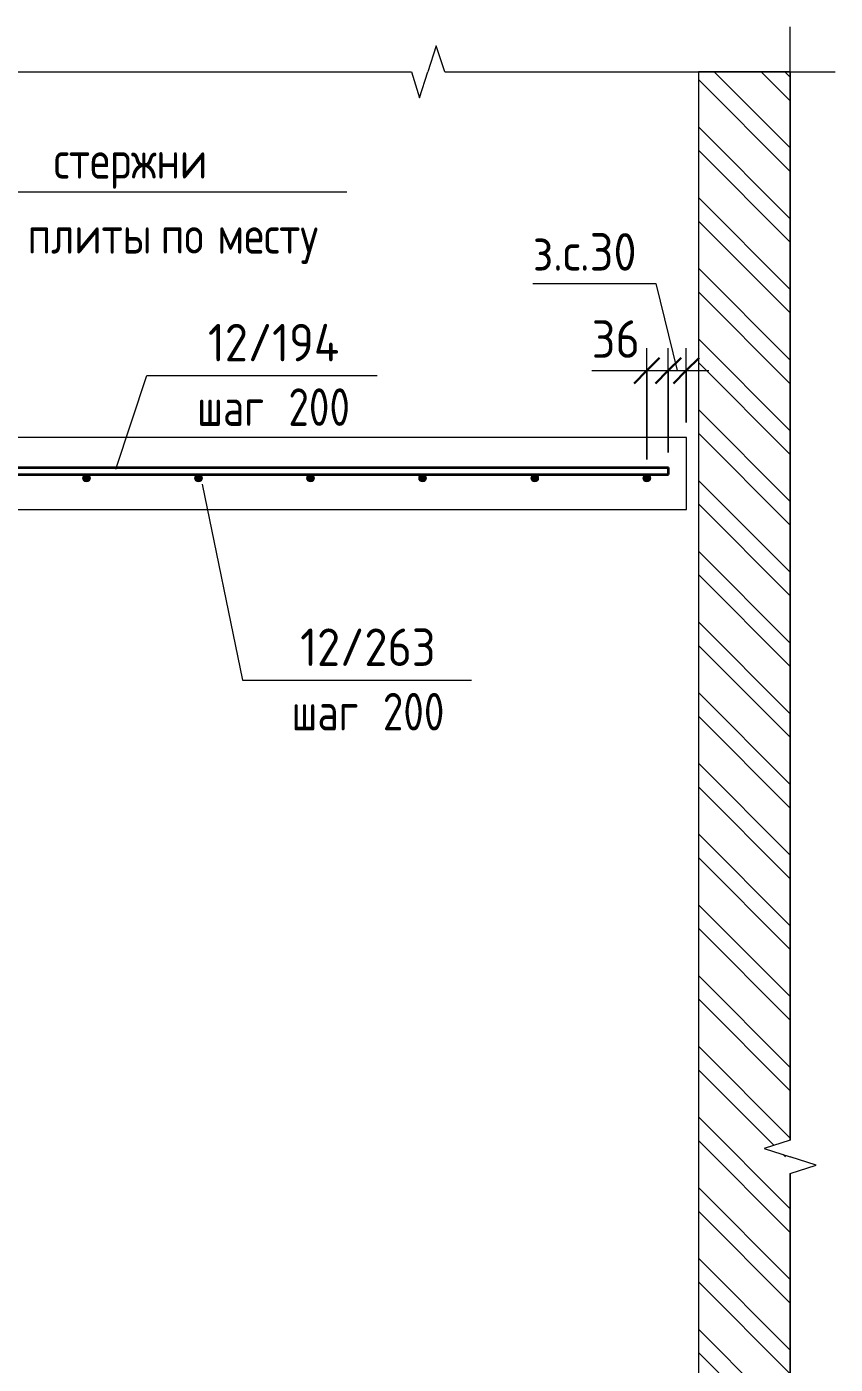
# Model space of a CAD drawing. Header units: millimetres. Extents: x 67134 to 118201, y -4983 to 13821.
# Drawn here: x 113171 to 114519, y 1625 to 3854 of the extents above; entities that cross this region are included whole.
import ezdxf

# ---------------------------------------------------------------- set-up
doc = ezdxf.new("R2010")
doc.units = ezdxf.units.MM
for name, color, linetype, lineweight in [('AA_Dim', 7, 'Continuous', 9), ('AA_Dim-25', 7, 'Continuous', 9), ('AA_Linii', 7, 'Continuous', 9), ('AA_Oformlenie', 7, 'Continuous', 9), ('AA_Vinoska', 7, 'Continuous', 9), ('AF_Perekritie_Опалубка', 253, 'Continuous', 20), ('AF_Stena_Опалубка', 253, 'Continuous', 20), ('KR_Armatura', 7, 'Continuous', 20), ('KR_Armatura_Tonkie', 7, 'Continuous', 20)]:
    doc.layers.add(name, color=color, linetype=linetype, lineweight=lineweight)
doc.styles.add('GOST Common_1', font='GOST_Common.ttf', dxfattribs={"width": 0.85, "height": 62.5})
doc.styles.add('ISOCPEUR_7', font='isocpeur.TTF', dxfattribs={"width": 0.9, "height": 62.5})
doc.styles.add('ISOCPEUR_8', font='isocpeur.TTF', dxfattribs={"width": 0.8, "height": 62.5})
doc.dimstyles.new('00_Точн_3_знака__прозр__2', dxfattribs={"dimscale": 304.8, "dimtxt": 62.672186, "dimasz": 0.139436, "dimexe": 0.123031, "dimexo": 0.082021, "dimgap": 0.008202, "dimtad": 1, "dimdec": 3, "dimrnd": 0.001, "dimdsep": 46, "dimtxsty": 'ISOCPEUR_7', "dimblk1": 'OBLIQUE', "dimblk2": 'OBLIQUE', "dimsah": 1, "dimcen": 0.09, "dimdle": 0.123031, "dimazin": 0, "dimtfac": 1, "dimtdec": 4, "dimtix": 1, "dimtmove": 1, "dimatfit": 3, "dimfxl": 1, "dimtvp": 1, "dimtolj": 1, "dimtzin": 0, "dimlwd": 18, "dimlwe": 18, "dimarcsym": 2})

# ---------------------------------------------------------------- blocks, each defined once
blk = doc.blocks.new('011_Прямоугольник обрыва _ЭлУзла_ - 011_Прямоугольник обрыва _ЭлУзла_-4121425-2-2 Армирование')
at = {"layer": 'AA_Oformlenie'}
for p, q in [((-11240.9, 3779.4), (-10088.3, 3779.4)), ((-10032.7, 3779.4), (-9456.7, 3779.4)), ((-9456.7, 3779.4), (-9456.7, 1999)), ((-9456.7, 1943.3), (-9456.7, -1618.1))]:
    blk.add_line(p, q, dxfattribs=at)
blk = doc.blocks.new('DIMBLOCK117-2-2 Армирование')
at = {"layer": 'AA_Dim-25', "lineweight": 18}
for p, q in [((114204.5, 3133), (114204.5, 3318.7)), ((114240.5, 3145), (114240.5, 3318.7)), ((114112.9, 3281.2), (114216, 3281.2)), ((114167, 3281.2), (114240.5, 3281.2)), ((114204.5, 3281.2), (114204.5, 3133)), ((114216, 3281.2), (114222.5, 3281.2)), ((114240.5, 3281.2), (114240.5, 3145))]:
    blk.add_line(p, q, dxfattribs=at)
at = {"layer": 'AA_Dim-25', "lineweight": 30}
for p, q in [((114204.5, 3281.2), (114225.8, 3302.5)), ((114240.5, 3281.2), (114261.8, 3302.5)), ((114204.5, 3281.2), (114183.3, 3260)), ((114240.5, 3281.2), (114219.3, 3260))]:
    blk.add_line(p, q, dxfattribs=at)
at = {"layer": 'AA_Dim-25', "color": 0, "lineweight": 18, "insert": (114112.9, 3365.1), "char_height": 62.5, "width": 93.654, "attachment_point": 1, "line_spacing_factor": 1.135194, "style": 'ISOCPEUR_7'}
blk.add_mtext('36', dxfattribs=at)
blk = doc.blocks.new('_Oblique')
at = {"color": 0, "linetype": 'ByBlock', "lineweight": -2}
blk.add_line((-0.5, -0.5), (0.5, 0.5), dxfattribs=at)
blk = doc.blocks.new('DIMBLOCK118-2-2 Армирование')
at = {"layer": 'AA_Dim-25', "lineweight": 18}
for p, q in [((114014.8, 3426.4), (114219.6, 3426.4)), ((114219.6, 3426.4), (114255.5, 3281.2)), ((114240.5, 3145), (114240.5, 3318.7)), ((114270.5, 3195), (114270.5, 3318.7)), ((114240.5, 3281.2), (114308, 3281.2)), ((114240.5, 3281.2), (114240.5, 3145)), ((114270.5, 3281.2), (114270.5, 3195))]:
    blk.add_line(p, q, dxfattribs=at)
at = {"layer": 'AA_Dim-25', "lineweight": 30}
for p, q in [((114240.5, 3281.2), (114261.8, 3302.5)), ((114270.5, 3281.2), (114291.8, 3302.5)), ((114240.5, 3281.2), (114219.3, 3260)), ((114270.5, 3281.2), (114249.3, 3260))]:
    blk.add_line(p, q, dxfattribs=at)
at = {"layer": 'AA_Dim-25', "color": 0, "lineweight": 18, "insert": (114014.8, 3510.4), "char_height": 62.5, "width": 215.687, "attachment_point": 1, "line_spacing_factor": 1.135194, "style": 'ISOCPEUR_7'}
blk.add_mtext('з.с.30', dxfattribs=at)
blk = doc.blocks.new('042_М_Арматуры - Диам длина поз _ Комментарий-3662934-2-2 Армирование')
at = {"layer": 'AA_Vinoska'}
blk.add_line((-10831.3, -2781.2), (-10481.3, -2781.2), dxfattribs=at)
blk = doc.blocks.new('010_Текст с выноской - Текст 2 строки-4111793-2-2 Армирование')
at = {"layer": 'AA_Vinoska'}
blk.add_line((-11321.2, 3579.2), (-10196.2, 3579.2), dxfattribs=at)

msp = doc.modelspace()

# ---------------------------------------------------------------- hatches: boundary and pattern name
at = {"layer": 'AA_Oformlenie'}
h = msp.add_hatch(dxfattribs=at)
h.set_pattern_fill('FP_14', color=250, style=0, pattern_type=2)
h.set_pattern_definition([(135, (114992.27, 825), (-58.9331, -58.9331), []), (135, (115031.56, 825), (-58.9331, -58.9331), [])])
h.paths.add_polyline_path([(114290.5429, -3454.753), (114443.7946, -3454.753), (114443.7946, -1673.7217), (114423.7169, -1673.7217), (114423.7169, -1646.2217), (114443.7946, -1646.2217), (114400.4695, -1632.1445), (114443.7946, -1618.0673), (114443.7946, 1943.341), (114423.7169, 1943.341), (114423.7169, 1970.841), (114443.7946, 1970.841), (114400.4695, 1984.9182), (114443.7946, 1998.9953), (114443.7946, 3779.3723), (114290.5429, 3779.3723), (114290.5429, -3329.3222)])
at = {"layer": 'KR_Armatura'}
h = msp.add_hatch(color=256, dxfattribs=at)
edge = h.paths.add_edge_path()
edge.add_arc((113270.5429, 3102), 6, 0, 360)
for points in [[(113267.5429, 3096.8038), (113273.5429, 3096.8038), (113276.5429, 3102), (113273.5429, 3107.1962), (113267.5429, 3107.1962), (113264.5429, 3102)], [(113454.3429, 3096.8038), (113460.3429, 3096.8038), (113463.3429, 3102), (113460.3429, 3107.1962), (113454.3429, 3107.1962), (113451.3429, 3102)], [(113641.1429, 3096.8038), (113647.1429, 3096.8038), (113650.1429, 3102), (113647.1429, 3107.1962), (113641.1429, 3107.1962), (113638.1429, 3102)], [(113827.9429, 3096.8038), (113833.9429, 3096.8038), (113836.9429, 3102), (113833.9429, 3107.1962), (113827.9429, 3107.1962), (113824.9429, 3102)], [(114014.7429, 3096.8038), (114020.7429, 3096.8038), (114023.7429, 3102), (114020.7429, 3107.1962), (114014.7429, 3107.1962), (114011.7429, 3102)], [(114201.5429, 3096.8038), (114207.5429, 3096.8038), (114210.5429, 3102), (114207.5429, 3107.1962), (114201.5429, 3107.1962), (114198.5429, 3102)]]:
    msp.add_hatch(color=256, dxfattribs=at).paths.add_polyline_path(points)
h = msp.add_hatch(color=256, dxfattribs=at)
edge = h.paths.add_edge_path()
edge.add_arc((113457.3429, 3102), 6, 0, 360)
h = msp.add_hatch(color=256, dxfattribs=at)
edge = h.paths.add_edge_path()
edge.add_arc((113644.1429, 3102), 6, 0, 360)
h = msp.add_hatch(color=256, dxfattribs=at)
edge = h.paths.add_edge_path()
edge.add_arc((113830.9429, 3102), 6, 0, 360)
h = msp.add_hatch(color=256, dxfattribs=at)
edge = h.paths.add_edge_path()
edge.add_arc((114017.7429, 3102), 6, 0, 360)
h = msp.add_hatch(color=256, dxfattribs=at)
edge = h.paths.add_edge_path()
edge.add_arc((114204.5429, 3102), 6, 0, 360)

# ---------------------------------------------------------------- linework, layer by layer
at = {"layer": 'AA_Linii'}
for p, q in [((114443.7946, 3779.3723), (114290.5429, 3779.3723)), ((114290.5429, 3779.3723), (114290.5429, -3454.753)), ((114443.7946, 1998.9953), (114443.7946, 3779.3723)), ((114443.7946, -1618.0673), (114443.7946, 1943.341))]:
    msp.add_line(p, q, dxfattribs=at)
at = {"layer": 'AA_Vinoska'}
for p, q in [((114443.7946, 3779.3723), (114443.7946, 3854.3723)), ((113853.7736, 3822.6974), (113839.6964, 3779.3723)), ((113867.8507, 3779.3723), (113853.7736, 3822.6974)), ((113812.1964, 3779.3723), (113825.9464, 3736.071)), ((113825.9464, 3736.071), (113839.6964, 3779.3723)), ((114443.7946, 3779.3723), (114518.7946, 3779.3723)), ((113319.4437, 3117.1395), (113371.3707, 3272.9206)), ((113371.3707, 3272.9206), (113404.872, 3272.9206)), ((113463.4993, 3092.0135), (113530.5019, 2765.2924)), ((113530.5019, 2765.2924), (113562.3282, 2765.2924)), ((114443.7946, 1998.9953), (114400.4695, 1984.9182)), ((114400.4695, 1984.9182), (114443.7946, 1970.841)), ((114487.0958, 1957.091), (114443.7946, 1970.841)), ((114443.7946, 1943.341), (114487.0958, 1957.091))]:
    msp.add_line(p, q, dxfattribs=at)
at = {"layer": 'AF_Perekritie_Опалубка'}
for p, q in [((114270.5429, 3170), (112428.5429, 3170)), ((114270.5429, 3050), (114270.5429, 3170)), ((112470.5429, 3050), (114270.5429, 3050))]:
    msp.add_line(p, q, dxfattribs=at)
at = {"layer": 'AF_Stena_Опалубка'}
msp.add_line((114290.5429, 3779.3723), (114290.5429, -3454.753), dxfattribs=at)
at = {"layer": 'KR_Armatura'}
for p, q in [((113267.5429, 3107.1962), (113264.5429, 3102)), ((113264.5429, 3102), (113267.5429, 3096.8038)), ((113273.5429, 3107.1962), (113267.5429, 3107.1962)), ((113276.5429, 3102), (113273.5429, 3107.1962)), ((113273.5429, 3096.8038), (113276.5429, 3102)), ((113454.3429, 3107.1962), (113451.3429, 3102)), ((113451.3429, 3102), (113454.3429, 3096.8038)), ((113460.3429, 3107.1962), (113454.3429, 3107.1962)), ((113463.3429, 3102), (113460.3429, 3107.1962)), ((113460.3429, 3096.8038), (113463.3429, 3102)), ((113641.1429, 3107.1962), (113638.1429, 3102)), ((113638.1429, 3102), (113641.1429, 3096.8038)), ((113647.1429, 3107.1962), (113641.1429, 3107.1962)), ((113650.1429, 3102), (113647.1429, 3107.1962)), ((113647.1429, 3096.8038), (113650.1429, 3102)), ((113827.9429, 3107.1962), (113824.9429, 3102)), ((113824.9429, 3102), (113827.9429, 3096.8038)), ((113833.9429, 3107.1962), (113827.9429, 3107.1962)), ((113836.9429, 3102), (113833.9429, 3107.1962)), ((113833.9429, 3096.8038), (113836.9429, 3102)), ((114014.7429, 3107.1962), (114011.7429, 3102)), ((114011.7429, 3102), (114014.7429, 3096.8038)), ((114020.7429, 3107.1962), (114014.7429, 3107.1962)), ((114023.7429, 3102), (114020.7429, 3107.1962)), ((114020.7429, 3096.8038), (114023.7429, 3102)), ((114201.5429, 3107.1962), (114198.5429, 3102)), ((114198.5429, 3102), (114201.5429, 3096.8038)), ((114207.5429, 3107.1962), (114201.5429, 3107.1962)), ((114210.5429, 3102), (114207.5429, 3107.1962)), ((114207.5429, 3096.8038), (114210.5429, 3102)), ((113267.5429, 3096.8038), (113273.5429, 3096.8038)), ((113454.3429, 3096.8038), (113460.3429, 3096.8038)), ((113641.1429, 3096.8038), (113647.1429, 3096.8038)), ((113827.9429, 3096.8038), (113833.9429, 3096.8038)), ((114014.7429, 3096.8038), (114020.7429, 3096.8038)), ((114201.5429, 3096.8038), (114207.5429, 3096.8038))]:
    msp.add_line(p, q, dxfattribs=at)
for centre in [(113270.5429, 3102), (113457.3429, 3102), (113644.1429, 3102), (113830.9429, 3102), (114017.7429, 3102), (114204.5429, 3102)]:
    msp.add_circle(centre, 6, dxfattribs=at)
at = {"layer": 'KR_Armatura_Tonkie', "lineweight": 35}
for p, q in [((112300.5429, 3120), (114240.5429, 3120)), ((112300.5429, 3108), (114240.5429, 3108)), ((114240.5429, 3108), (114240.5429, 3120))]:
    msp.add_line(p, q, dxfattribs=at)

# ---------------------------------------------------------------- block references
at = {"layer": 'AA_Oformlenie'}
msp.add_blockref('011_Прямоугольник обрыва _ЭлУзла_ - 011_Прямоугольник обрыва _ЭлУзла_-4121425-2-2 Армирование', (123900.5429, 0), dxfattribs=at)
at = {"layer": 'AA_Vinoska'}
for name, p in [('010_Текст с выноской - Текст 2 строки-4111793-2-2 Армирование', (123900.5429, 0)), ('042_М_Арматуры - Диам длина поз _ Комментарий-3662934-2-2 Армирование', (124236.1795, 6054.1249)), ('042_М_Арматуры - Диам длина поз _ Комментарий-3662934-2-2 Армирование', (124393.6357, 5546.4966))]:
    msp.add_blockref(name, p, dxfattribs=at)

# ---------------------------------------------------------------- texts
at = {"layer": 'AA_Vinoska', "char_height": 62.5, "attachment_point": 1}
for s, insert, width, style in [('\\fGOST Common|b0|i0|c204|p34|;\\W.85; ', (113197.6313, 3663.7316), 22.146617, 'GOST Common_1'), ('стержни', (113215.9041, 3663.7316), 339.013602, 'GOST Common_1'), ('\\fGOST Common|b0|i0|c204|p34|;\\W.85; ', (113376.1601, 3538.7316), 22.146617, 'GOST Common_1'), ('\\fGOST Common|b0|i0|c204|p34|;\\W.85; ', (113470.3352, 3538.7316), 22.146617, 'GOST Common_1'), ('плиты', (113172.3483, 3538.7316), 247.019961, 'GOST Common_1'), ('по', (113394.4329, 3538.7316), 91.993641, 'GOST Common_1'), ('месту', (113488.608, 3538.7316), 240.205617, 'GOST Common_1'), ('12/194', (113473.013, 3359.1768), 268.765734, 'ISOCPEUR_7'), ('шаг', (113454.913, 3251.7005), 145.907125, 'ISOCPEUR_8'), (' 200', (113575.2985, 3251.7005), 166.751, 'ISOCPEUR_8'), ('12/263', (113626.7567, 2851.5486), 277.784719, 'ISOCPEUR_7'), (' 200', (113732.7546, 2744.0723), 166.751, 'ISOCPEUR_8'), ('шаг', (113612.3692, 2744.0723), 145.907125, 'ISOCPEUR_8')]:
    msp.add_mtext(s, dxfattribs=dict(at, insert=insert, width=width, style=style))

# ---------------------------------------------------------------- dimensions: what is measured, and where the dimension line sits
at = {"layer": 'AA_Dim', "lineweight": 18}
for base, p1, p2, override, picture, middle in [((114270.5429, 3281.2165), (114240.5429, 3120), (114270.5429, 3170), {"dimpost": 'з.с.<>', "dimfxl": 58.309519}, 'DIMBLOCK118-2-2 Армирование', (114122.6801, 3468.6939)), ((114240.5429, 3281.2165), (114204.5429, 3108), (114240.5429, 3120), {"dimpost": '<>', "dimfxl": 37.947332}, 'DIMBLOCK117-2-2 Армирование', (114159.7536, 3323.4698))]:
    dim = msp.add_linear_dim(base=base, p1=p1, p2=p2, dimstyle='00_Точн_3_знака__прозр__2', override=override, dxfattribs=at)
    dim.commit()
    dim.dimension.update_dxf_attribs({"geometry": picture, "text_midpoint": middle, "dimtype": 160})

doc.saveas('drawing.dxf')
